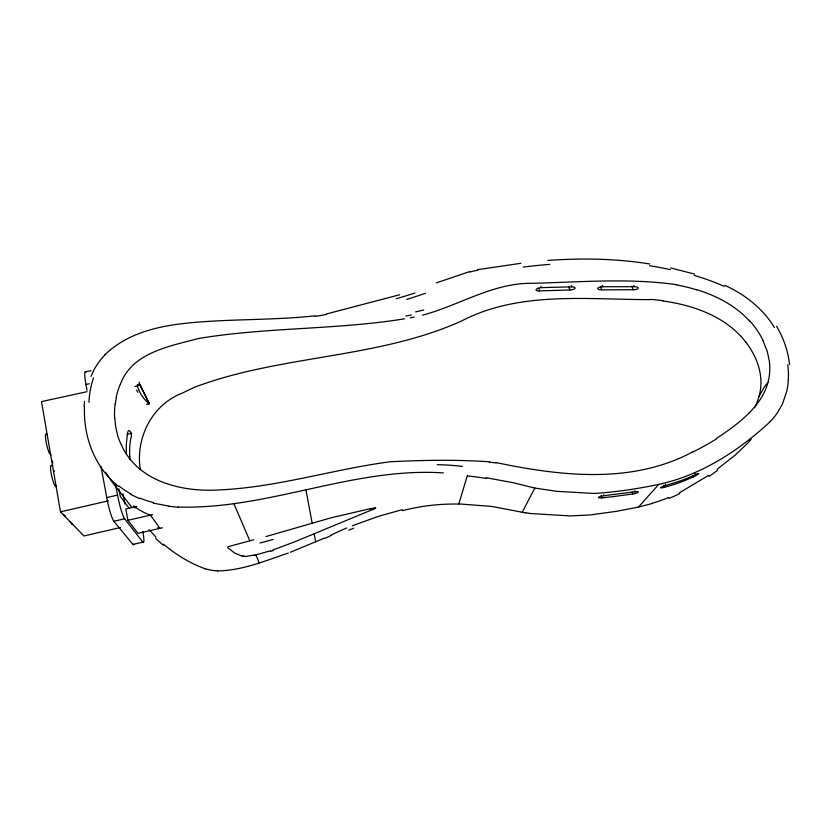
<?xml version="1.0" encoding="UTF-8"?>
<svg xmlns="http://www.w3.org/2000/svg" width="830" height="830" viewBox="0 0 830 830"><rect width="100%" height="100%" fill="white"/><g stroke="black" fill="none" stroke-linecap="round" stroke-linejoin="round"><path stroke-width="1.25" d="M52.653 466.004L52.674 465.474A18.084 3.019 77.3 0 1 52.705 465.122M45.453 436.238L45.505 435.294A12.813 2.148 77.1 0 1 45.64 434.484L45.878 434.007A9.773 1.639 77 0 1 46.594 434.215L46.739 434.391M84.473 406.814C83.291 436.715 94.724 467.809 118.794 486.536M788.334 380.358L787.961 384.28A80.883 75.26 6.5 0 1 786.695 391.428L782.483 403.899L777.554 412.635A76.723 71.847 15.7 0 1 770.271 421.495M115.256 404.075L116.397 397.29M126.44 454.29L126.378 453.18A89.702 84.473 -18.9 0 1 127.312 435.636C127.55 425.064 133.526 433.457 130.663 438.883A89.09 83.986 -19 0 0 129.75 456.272M754.595 407.686A62.146 58.65 10.9 0 0 759.066 396.169C763.403 381.364 759.927 365.283 752.416 352.117A85.22 80.012 13.8 0 0 746.056 342.427M767.418 384.342L768.445 380.514A61.794 57.768 13.9 0 0 769.327 361.019L767.252 351.391L762.843 340.362M467.446 475.289L458.845 503.893L491.526 506.414L525.566 512.857M90.958 376.415L93.572 370.803M120.485 384.062C132.115 352.418 170.046 346.162 198.432 338.515C266.586 327.113 336.285 329.884 404.532 318.813M759.118 396.18L764.658 386.562A281.941 54.427 -20 0 1 767.968 382.423M522.246 512.172L534.811 488.071L556.785 491.339L593.201 493.404A106.302 101.924 69 0 0 596.397 493.352C615.974 491.931 635.469 489.14 654.704 485.228C698.715 476.721 737.88 451.665 770.323 421.547M65.197 515.575L64.844 515.783A9.597 1.598 77.5 0 1 64.377 515.451L63.62 514.185M590.597 514.88L616.317 511.353L638.488 507.068L658.802 484.336M134.865 386.552L137.386 386.002L139.482 383.844M717.193 469.23L735.432 454.892L747.757 443.116A77.211 76.132 -2.4 0 0 750.133 440.408M375.793 508.219L374.444 508.873M708.592 475.351L679.386 492.823M716.29 438.52C732.496 427.896 748.764 416.172 759.875 399.998A74.119 69.689 20 0 0 761.795 396.968L764.596 391.698A64.19 60.071 14.8 0 0 767.449 384.342M693.04 451.717C632.253 484.461 560.893 476.14 496.06 462.569M330.35 535.443L336.804 532.414A61.918 13.975 -21.2 0 1 345.311 528.575L346.805 527.984M371.612 509.973L294.536 541.886L273.06 549.927M324.364 538.151L290.293 552.261M194.479 387.288C280.281 354.763 376.83 359.017 461.221 321.158C519.227 290.708 587.453 299.734 650.678 299.609M352.221 525.784L379.009 516.156L402.291 509.651M288.249 553.039C265.299 560.821 242.101 570.594 217.522 570.926M436.29 282.906L469.666 271.586M270.383 550.83L253.565 555.54M370.678 508.593L331.305 517.744L265.932 536.564M399.697 294.754L326.346 313.999M651.903 503.582L638.488 507.068M253.824 539.749L228.053 546.711A12.616 2.604 -11.7 0 0 227.856 547.748L234.786 553.185L241.976 556.048M422.522 315.182C459.561 305.357 492.999 282.615 532.653 283.3C580.492 282.138 628.984 277.863 676.554 284.69M443.407 472.913C353.217 466.937 268.132 509.817 178.211 507.026M162.358 527.776L138.05 533.389L127.934 520.296L125.807 508.998L136.763 506.466M100.99 466.356L106.738 497.595A19.962 2.604 77.5 0 0 113.886 521.271L132.966 544.439L142.822 542.125A18.384 2.065 77.6 0 0 142.905 531.48M113.886 521.271L124.614 518.781L142.822 542.125M127.934 520.296L152.699 514.621M120.423 527.507L83.996 535.983L60.486 511.851L41.5 401.596L87.036 391.687M106.738 497.595L117.58 495.105A19.93 2.438 77.5 0 0 124.614 518.781M60.486 511.851L108.46 500.822M127.032 434.318L131.773 433.27M146.64 404.49L148.923 403.982L143.725 398.296A284.555 97.245 -15 0 1 139.035 390.505L137.386 386.002M137.178 384.933L139.616 384.404L148.902 402.924M87.005 390.225L85.957 384.487L89.267 383.761M414.243 317.008L410.134 317.807M477.406 269.709L520.815 263.307M371.861 508.396L374.683 508.002M85.324 371.674L91.072 370.771M632.678 494.016A4.544 0.913 -12.3 0 0 638.156 492.232A4.544 0.913 -12.3 0 0 635.126 491.713L603.97 495.738A4.544 0.892 -9.1 0 0 598.482 497.284A4.544 0.892 -9.1 0 0 601.854 497.855M314.902 315.846C281.847 319.415 248.544 319.239 215.375 320.971C177.745 323.212 136.079 326.366 106.79 352.968A71.712 64.46 38.7 0 0 104.839 354.908M589.684 514.974L570.168 515.918L529.706 513.469M547.914 260.433C581.788 258.006 616.067 258.555 649.651 263.961M247.029 556.422L243.408 556.276M602.663 286.734L634.265 286.682A4.409 1.504 -2.2 0 1 638.156 288.311A4.409 1.504 -2.2 0 1 633.031 289.753L601.626 289.836A4.337 1.577 -3.5 0 1 597.725 288.332A4.337 1.577 -3.5 0 1 602.684 286.703L602.238 285.364M569.795 289.95A4.358 1.504 -5 0 0 575.045 288.404A4.358 1.504 -5 0 0 571.673 286.858L541.212 287.626L540.807 286.319M489.596 461.812C456.438 459.509 423.124 460.111 389.955 461.781C332.768 469.375 277.137 487.376 219.276 489.928C182.258 492.232 138.423 481.971 121.533 445.378M169.009 506.103L153.208 503.115M662.797 300.917C691.411 304.994 720.959 314.746 741.076 336.492A84.069 78.892 14 0 1 745.994 342.458M486.245 477.748L512.691 482.604L534.811 488.071M670.754 267.955L694.679 274.118M696.692 289.66C716.394 295.698 735.453 305.565 749.5 320.94M204.865 568.685C189.738 563.186 175.794 554.513 163.5 544.19M139.616 498.633L130.538 494.348M724.725 285.292C744.769 294.276 762.853 308.532 774.39 327.414M155.884 537.031L149.058 529.633M131.877 507.452L111.127 480.695L105.68 472.28M135.155 507.939L133.682 505.999A67.272 62.956 -22.3 0 0 150.406 515.16L159.993 528.337A64.315 60.424 -23.4 0 1 157.814 527.496M129.324 508.593L120.309 496.392L118.887 488.787M136.649 390.007L137.832 392.32M233.853 503.582L249.82 540.776M255.92 554.99L259.292 562.854M633.871 285.458L634.265 286.682M694.969 473.536L695.353 474.708L687.593 478.122A186.418 172.733 15.4 0 1 674.012 482.967L665.66 485.436L665.307 484.336M631.848 286.174L633.02 289.784M693.268 475.549L693.641 476.711L685.476 480.311A183.254 169.994 15.6 0 1 673.618 484.616L664.166 487.449L663.471 485.27M600.775 287.149L601.626 289.836M571.258 285.458L571.683 286.838M634.743 490.727L635.064 491.775M568.934 287.263L569.774 289.981L539.51 290.884L538.732 288.28M632.066 491.889L632.709 493.975L613.629 496.568L601.812 497.896L601.138 495.655M603.638 494.618L603.97 495.738M148.57 401.357L149.068 403.826M139.15 382.059L139.616 384.404M52.705 463.213L52.425 460.972M123.006 493.819L124.925 503.997M305.897 489.679L312.132 523.004M314.103 533.555L315.659 541.845M115.463 484.046L117.58 495.105M787.795 364.671L788.459 372.504M140.322 469.604C135.249 437.95 152.191 404.303 182.849 392.891A195.735 172.847 -54.7 0 1 194.5 387.371M129.999 459.55L129.76 456.272M114.768 417.915L115.744 427.263L117.953 436.549A63.609 56.98 31.4 0 0 121.616 445.347M776.579 326.294A100.772 94.298 19.5 0 1 789.548 364.557M788.386 372.504A87.264 81.267 10 0 1 788.282 380.358M668.617 497.544A181.148 178.097 56.5 0 1 651.841 503.395M679.76 493.56A149.545 146.153 43.1 0 1 668.97 498.394M717.711 470.226A183.71 100.181 -40.3 0 1 709.007 476.42M751.16 439.246A76.536 75.54 -7 0 1 750.196 440.46M649.444 265.683A381.779 359.349 31.2 0 1 670.453 269.667M694.305 275.436A215.593 198.204 20.3 0 1 724.216 286.392M178.243 507.203A141.225 106.084 26.9 0 1 169.03 506.29M153.28 502.544A90.615 74.005 29.6 0 1 139.803 498.083M130.798 493.86A69.959 60.756 29.9 0 1 119.157 486.11M84.141 406.742A95.222 79.877 62 0 1 84.504 401.388M88.934 402.374A95.865 80.531 61.3 0 1 93.51 377.795M93.5 370.761A86.922 78.186 33.1 0 1 99.963 360.687A79.317 71.328 37.4 0 1 104.85 354.929M326.605 314.425A261.658 172.028 38 0 1 315.172 316.334M414.959 293.032A362.056 106.852 -31.3 0 1 396.232 298.707M425.583 293.26A416.172 90.148 -27.7 0 1 406.731 299.402M469.925 272.043A112.828 88.063 22.8 0 1 477.634 270.196M523.222 267.104A291.994 155.905 4.8 0 1 549.719 264.397M163.396 545.331A193.743 94.361 79 0 1 155.708 538.297M206.94 569.37A47.258 12.616 -2.5 0 1 204.74 568.706M214.545 570.677A29.434 7.927 -2.7 0 1 207.334 569.266M217.647 570.801A15.345 4.254 -3 0 1 214.638 570.615M437.275 464.696A216.796 106.562 25.7 0 1 462.383 466.367M467.84 475.974A245.597 118.555 23.5 0 1 486.577 478.464M330.952 535.578A64.201 13.394 -21.4 0 1 324.81 538.369M348.745 530.173A98.656 25.222 -21 0 1 353.632 528.191M402.509 510.647A215.873 207.728 -57.1 0 1 458.824 504.069M529.716 513.355A80.873 74.814 38.9 0 1 525.577 512.743M650.678 299.402A167.691 141.162 14.5 0 1 662.817 300.709M114.602 417.905A90.128 80.572 33.9 0 1 115.142 404.054M116.2 397.228A94.143 83.56 38.5 0 1 120.381 384.01M411.358 314.975A329.998 173.937 -38.7 0 1 405.797 316.012M423.736 309.953A297.161 180.567 -46 0 1 415.602 311.883M676.523 284.866A169.258 156.829 19.7 0 1 696.64 289.826M749.656 320.805A87.15 82.097 11.7 0 1 762.998 340.3M716.518 438.863A272.167 259.852 19 0 1 693.102 451.842M489.659 462.175A152.544 112.465 35.1 0 1 496.112 462.933M243.823 556.11A45.007 9.721 -16.1 0 1 242.35 555.893M254.032 555.052A18.54 4.223 -17.5 0 1 247.797 555.986M273.174 539.438A242.765 51.948 -11.6 0 1 260.049 542.996M273.277 550.487A136.587 67.064 -18 0 1 270.57 551.39M373.521 509.454A28.853 4.057 -19.8 0 1 372.639 509.796M373.998 508.749A12.855 2.106 -19.6 0 1 372.909 509.164M374.569 508.064A7.626 1.598 -18.9 0 1 375.502 507.991M370.066 509.07A64.346 15.511 -21.1 0 1 371.249 508.863M539.459 290.977A4.326 1.598 -9.1 0 1 536.139 289.514A4.326 1.598 -9.1 0 1 541.233 287.574M695.602 474.418A4.565 0.643 -27.7 0 1 698.455 473.837A4.565 0.643 -27.7 0 1 693.486 476.897M664.259 487.314A4.524 0.674 -17.2 0 1 660.628 487.615A4.524 0.674 -17.2 0 1 665.587 485.519M139.502 383.937A500.075 47.258 78.9 0 1 149.047 403.722M85.957 384.487A19.453 2.469 76.9 0 1 86.175 372.255M133.972 544.148A18.405 2.21 77.6 0 1 132.966 544.439M45.453 436.227A9.919 1.66 77 0 0 45.723 439.63L45.878 440.668A12.087 2.023 77.1 0 0 46.148 442.234A10.748 1.795 77 0 0 47.725 448.771A12.16 2.034 77 0 0 48.119 450.005L48.69 451.613A9.825 1.65 77.1 0 0 49.561 453.574L50.941 454.923A10.147 1.702 77.1 0 0 51.055 454.84M52.083 466.118A8.508 1.442 77.3 0 0 51.253 465.288L50.848 465.651A14.193 2.397 77.3 0 0 50.692 466.107L50.651 466.315A10.261 1.733 77.3 0 0 50.744 470.537L50.806 471.035A12.616 2.127 77.3 0 0 51.035 472.612L51.221 473.702A10.375 1.753 77.3 0 0 52.612 479.709L53.649 482.904A10.282 1.743 77.3 0 0 54.956 485.726L55.403 486.297A10.925 1.847 77.3 0 0 56.388 485.83M70.405 521.79A9.836 1.608 77.6 0 0 70.55 522.153L72.117 524.591A10.748 1.753 77.6 0 0 72.656 524.072M54.365 471.305A12.606 2.096 77.3 0 1 54.282 470.776"/></g></svg>
